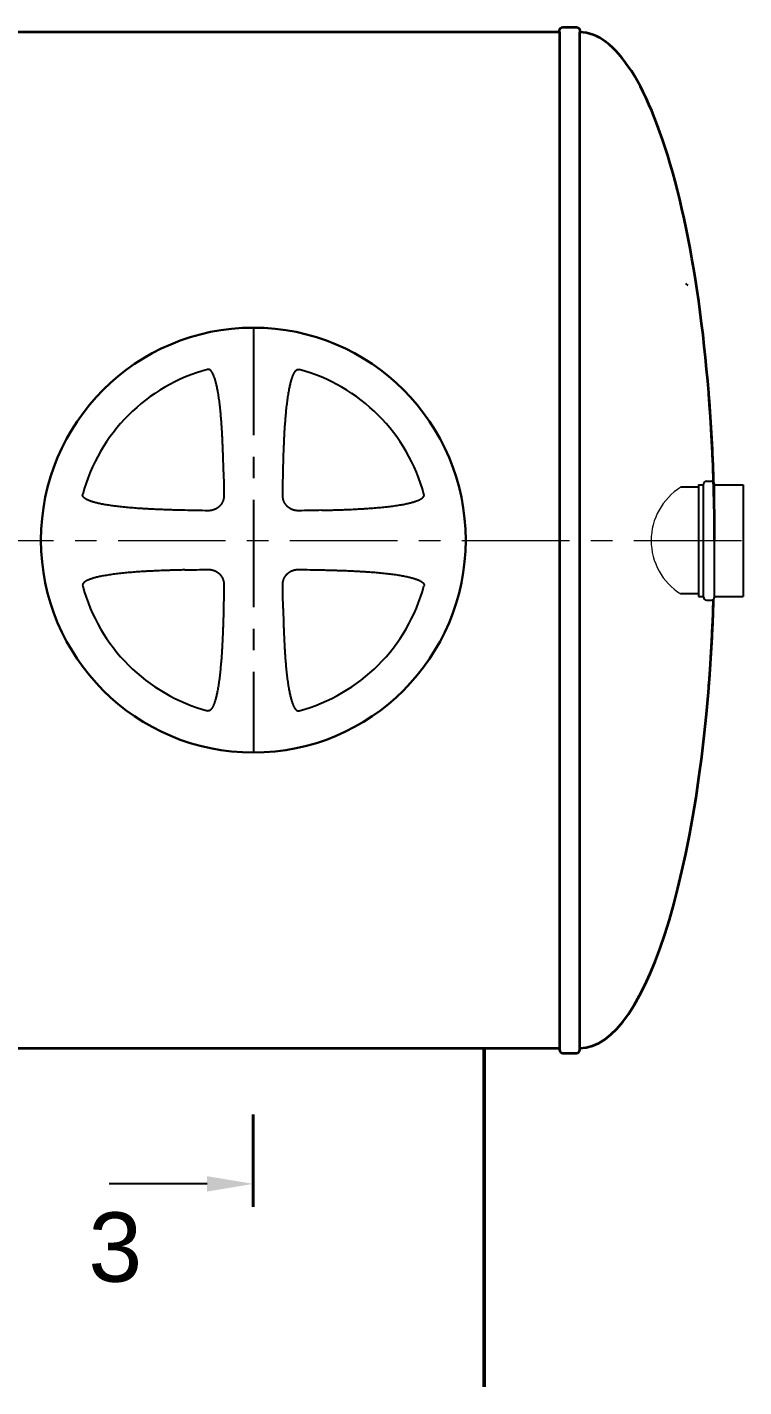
# Model space of a CAD drawing. Header units: millimetres. Extents: x 24859265 to 26550985, y 32092698 to 33532929.
# Drawn here: x 26295000 to 26297117, y 33047808 to 33051823 of the extents above; entities that cross this region are included whole.
import ezdxf

# ---------------------------------------------------------------- set-up
doc = ezdxf.new("R2010")
doc.units = ezdxf.units.MM
doc.linetypes.add('осевая', pattern=[50.8, 31.75, -6.35, 6.35, -6.35])
doc.layers.add('Mitat', color=1, linetype='Continuous')
doc.layers.add('Системный слой', color=7, linetype='Continuous')
doc.layers.add('Труба профиль', color=7, linetype='Continuous', lineweight=50)
doc.styles.get("Standard").update_dxf_attribs({"font": 'arial.ttf'})

msp = doc.modelspace()

# ---------------------------------------------------------------- linework, layer by layer
at = {"color": 7, "lineweight": 25}
for p, q in [((26296952.8492, 33051060.1464), (26296945.7344, 33051065.4787)), ((26296983.2466, 33050464.1811), (26296931.0334, 33050464.1811)), ((26296983.2466, 33050471.8811), (26296983.2466, 33050141.4811)), ((26296983.2466, 33050471.8811), (26296998.2466, 33050471.8811)), ((26296998.2466, 33050139.8811), (26296998.2466, 33050473.4811)), ((26297006.9466, 33050482.1811), (26297022.2466, 33050482.1811)), ((26297030.9466, 33050139.8811), (26297030.9466, 33050473.4811)), ((26297030.9466, 33050471.8811), (26297115.2466, 33050471.8811)), ((26296983.2466, 33050149.1811), (26296931.0334, 33050149.1811)), ((26296983.2466, 33050141.4811), (26296998.2466, 33050141.4811)), ((26297006.9466, 33050131.1811), (26297022.2466, 33050131.1811)), ((26297030.9466, 33050141.4811), (26297115.2466, 33050141.4811))]:
    msp.add_line(p, q, dxfattribs=at)
at = {"color": 1, "linetype": 'осевая', "lineweight": 25, "ltscale": 10}
msp.add_line((26295668.529, 33050935.5298), (26295668.529, 33049680.7809), dxfattribs=at)
at = {"color": 1, "linetype": 'осевая', "lineweight": 15, "ltscale": 10}
msp.add_line((26279520.7825, 33050309.2318), (26299030.9164, 33050306.3897), dxfattribs=at)
at = {"color": 1, "lineweight": 40}
msp.add_line((26295668.367, 33048338.8677), (26295668.367, 33048611.8677), dxfattribs=at)
at = {"lineweight": 35}
for points in [[(26296572.8839, 33051807.8461), (26296572.8839, 33051812.8461, -0.414213562), (26296582.8839, 33051822.8461), (26296622.8839, 33051822.8461)], [(26296622.8839, 33051822.8461, -0.414213562), (26296632.8839, 33051812.8461), (26296632.8839, 33051807.8445)], [(26296572.8839, 33048807.8445), (26296572.8839, 33048802.8445, 0.414213562), (26296582.8839, 33048792.8445), (26296622.8839, 33048792.8445)], [(26296622.8839, 33048792.8445, 0.414213562), (26296632.8839, 33048802.8445), (26296632.8839, 33048807.8461)]]:
    msp.add_lwpolyline(points, format="xyb", dxfattribs=at)
for points in [[(26296572.8839, 33051807.8461), (26289483.8308, 33051807.8461)], [(26296572.8839, 33051807.8461), (26296572.8839, 33048807.8461)], [(26296632.8839, 33048807.8461), (26296632.8839, 33051807.8461)], [(26289483.8308, 33048807.8461), (26296572.8839, 33048807.8445)]]:
    msp.add_lwpolyline(points, dxfattribs=at)
at = {"color": 1, "linetype": 'ByBlock', "lineweight": -2}
msp.add_lwpolyline([(26295531.867, 33048407.1177), (26295242.4102, 33048407.1177)], dxfattribs=at)
at = {"lineweight": 20}
msp.add_arc((26297029.5215, 33050306.6811), 185.7583, 122.018598, 237.981402, dxfattribs=at)
at = {"color": 7, "lineweight": 25}
for centre, start, end in [((26297006.9466, 33050473.4811), 90, 180), ((26297022.2466, 33050473.4811), 0, 90), ((26297006.9466, 33050139.8811), 180, 270), ((26297022.2466, 33050139.8811), 270, 0)]:
    msp.add_arc(centre, 8.7, start, end, dxfattribs=at)
at = {"lineweight": 35}
for start_param, end_param in [(4.711612264, 6.283185307), (4.827213736, 5.001512917), (3.141592654, 4.595952397), (4.423265044, 4.595952397)]:
    msp.add_ellipse((26296632.8839, 33050307.8461), major_axis=(0, 1500), ratio=0.265375212, start_param=start_param, end_param=end_param, dxfattribs=at)
at = {"color": 1, "lineweight": 25}
msp.add_solid([(26295531.867, 33048384.3677), (26295668.367, 33048407.1177), (26295531.867, 33048429.8677)], dxfattribs=at)
at = {"layer": 'Mitat', "color": 7, "lineweight": 25}
msp.add_line((26297115.2466, 33050471.8811), (26297115.2466, 33050141.4811), dxfattribs=at)
at = {"layer": 'Системный слой', "color": 7, "lineweight": 30}
msp.add_circle((26295668.529, 33050308.1554), 627.3744, dxfattribs=at)
at = {"layer": 'Системный слой', "color": 7, "lineweight": 25}
for start, end in [(104.9942803, 165.0057197), (14.9942803, 75.0057197), (194.9942803, 255.0057197), (284.9942803, 345.0057197)]:
    msp.add_arc((26295668.529, 33050308.1554), 521.8345, start, end, dxfattribs=at)
at = {"layer": 'Системный слой', "color": 7, "lineweight": 25, "extrusion": (0, 0, -1)}
for centre, major_axis, start_param, end_param in [((26294492.6654, 33050308.1554), (0, -3187.0365), -1.634238642, -1.612784394), ((26296844.3925, 33050308.1554), (0, 3187.0365), -1.52880826, -1.507354011), ((26295668.529, 33051484.0189), (-3187.0365, 0), -1.52880826, -1.507354011), ((26295668.529, 33051484.0189), (-3187.0365, 0), -1.634238642, -1.612784394), ((26295668.529, 33049132.2919), (3187.0365, 0), -1.634238642, -1.612784394), ((26295668.529, 33049132.2919), (3187.0365, 0), -1.52880826, -1.507354011), ((26294492.6654, 33050308.1554), (0, -3187.0365), -1.52880826, -1.507354011), ((26296844.3925, 33050308.1554), (0, 3187.0365), -1.634238642, -1.612784394)]:
    msp.add_ellipse(centre, major_axis=major_axis, ratio=0.342020143, start_param=start_param, end_param=end_param, dxfattribs=at)
at = {"layer": 'Системный слой', "color": 7, "lineweight": 25}
for points, knots in [([(26295580.5032, 33050510.2127), (26295580.3858, 33050515.6168), (26295580.1313, 33050526.5392), (26295579.6848, 33050543.1391), (26295579.2465, 33050557.2526), (26295578.8447, 33050568.8366), (26295578.5115, 33050577.7556), (26295578.1035, 33050587.8864), (26295577.6051, 33050599.2194), (26295576.9922, 33050611.7909), (26295576.3606, 33050623.4616), (26295575.7236, 33050634.1858), (26295575.0972, 33050643.9138), (26295574.4167, 33050653.6582), (26295573.6812, 33050663.359), (26295572.8904, 33050672.9631), (26295572.0468, 33050682.3975), (26295571.1464, 33050691.6695), (26295570.1923, 33050700.7135), (26295569.1809, 33050709.5361), (26295568.1176, 33050718.0716), (26295566.9907, 33050726.3911), (26295565.8074, 33050734.4145), (26295564.5677, 33050742.1246), (26295563.2999, 33050749.3542), (26295561.9973, 33050756.1668), (26295560.6853, 33050762.4583), (26295559.3578, 33050768.2921), (26295558.0493, 33050773.5658), (26295556.7299, 33050778.444), (26295555.4165, 33050782.8914), (26295554.0999, 33050786.9622), (26295552.8399, 33050790.5188), (26295551.6207, 33050793.6639), (26295550.4797, 33050796.3554), (26295549.3974, 33050798.6902), (26295548.4186, 33050800.628), (26295547.4961, 33050802.3092), (26295546.6326, 33050803.7584), (26295545.8029, 33050805.0373), (26295545.0509, 33050806.1031), (26295544.3612, 33050807.0045), (26295543.7511, 33050807.7423), (26295543.1996, 33050808.361), (26295542.7217, 33050808.8613), (26295542.2832, 33050809.2914), (26295541.8752, 33050809.6669), (26295541.4797, 33050810.0079), (26295541.109, 33050810.3069), (26295540.7585, 33050810.5717), (26295540.4238, 33050810.8084), (26295540.0884, 33050811.03), (26295539.7058, 33050811.2645), (26295539.2694, 33050811.5071), (26295538.7795, 33050811.746), (26295538.2807, 33050811.955), (26295537.7117, 33050812.1539), (26295537.0104, 33050812.3406), (26295536.1921, 33050812.4685), (26295535.4087, 33050812.4971), (26295534.6296, 33050812.4483), (26295534.0283, 33050812.35), (26295533.6254, 33050812.2508), (26295533.5186, 33050812.2222)], [0, 0, 0, 0, 3.294371593, 6.658591543, 10.121592742, 11.902893978, 13.727107621, 15.565805849, 18.089199056, 20.650882172, 23.250738132, 25.227924631, 27.214477482, 29.207844676, 31.198515859, 33.161938964, 35.100748787, 36.992852426, 38.863010201, 40.668912645, 42.432709704, 44.134311819, 45.815956245, 47.406319509, 48.925529492, 50.321905425, 51.666805829, 52.875385207, 53.998684122, 55.003566013, 55.973887457, 56.834853186, 57.62025208, 58.285214561, 58.906539433, 59.421026718, 59.87309663, 60.246258994, 60.602155426, 60.908040864, 61.180306665, 61.401463481, 61.604047946, 61.767516676, 61.910185432, 62.028901262, 62.144789761, 62.250718136, 62.349589011, 62.437155671, 62.520316699, 62.60098611, 62.683376543, 62.794473772, 62.904935231, 63.013803366, 63.122506405, 63.271682214, 63.457840141, 63.633238455, 63.754365664, 63.934896432, 64, 64, 64, 64]), ([(26295756.5547, 33050510.2127), (26295756.6721, 33050515.6178), (26295756.9268, 33050526.5469), (26295757.3738, 33050543.1657), (26295757.8131, 33050557.3066), (26295758.2163, 33050568.9245), (26295758.5511, 33050577.8782), (26295758.9187, 33050586.9947), (26295759.321, 33050596.2447), (26295759.7637, 33050605.6667), (26295760.2487, 33050615.2113), (26295760.78, 33050624.8684), (26295761.3592, 33050634.5884), (26295761.9906, 33050644.3608), (26295762.6767, 33050654.146), (26295763.418, 33050663.8819), (26295764.2149, 33050673.5154), (26295765.0646, 33050682.9715), (26295765.9713, 33050692.2592), (26295766.9316, 33050701.3128), (26295767.9494, 33050710.1407), (26295769.0191, 33050718.677), (26295770.1527, 33050726.9948), (26295771.3431, 33050735.0144), (26295772.5902, 33050742.7186), (26295773.8653, 33050749.9388), (26295775.1751, 33050756.7385), (26295776.4935, 33050763.0121), (26295777.8267, 33050768.823), (26295779.1389, 33050774.067), (26295780.4604, 33050778.9103), (26295781.7737, 33050783.3173), (26295783.088, 33050787.344), (26295784.3424, 33050790.8527), (26295785.5532, 33050793.9481), (26295786.683, 33050796.5903), (26295787.7521, 33050798.8781), (26295788.7163, 33050800.7732), (26295789.6234, 33050802.416), (26295790.4721, 33050803.8329), (26295791.2881, 33050805.0856), (26295792.029, 33050806.1326), (26295792.7098, 33050807.0207), (26295793.3136, 33050807.7501), (26295793.8609, 33050808.3638), (26295794.3369, 33050808.8619), (26295794.7747, 33050809.2914), (26295795.1827, 33050809.6669), (26295795.5782, 33050810.0079), (26295795.9489, 33050810.3069), (26295796.2994, 33050810.5717), (26295796.6341, 33050810.8084), (26295796.9695, 33050811.03), (26295797.3521, 33050811.2645), (26295797.7886, 33050811.5071), (26295798.2784, 33050811.746), (26295798.7772, 33050811.955), (26295799.3462, 33050812.1539), (26295800.0475, 33050812.3406), (26295800.8658, 33050812.4685), (26295801.6492, 33050812.4971), (26295802.4283, 33050812.4483), (26295803.0296, 33050812.35), (26295803.4325, 33050812.2508), (26295803.5393, 33050812.2222)], [0, 0, 0, 0, 3.346521523, 6.766848111, 10.291529456, 12.106470403, 13.966728464, 15.842272064, 17.760328852, 19.705723419, 21.69055137, 23.687494739, 25.705597318, 27.732687694, 29.765616249, 31.795275715, 33.795524463, 35.769580702, 37.694348858, 39.596138923, 41.431300907, 43.222956688, 44.950627594, 46.657892926, 48.271860481, 49.813092722, 51.228677476, 52.591624534, 53.814670765, 54.950110731, 55.963708116, 56.941680685, 57.807328827, 58.595452265, 59.260387204, 59.880783117, 60.393123522, 60.842570583, 61.213061508, 61.566814526, 61.871519207, 62.143339222, 62.364995754, 62.568380645, 62.733224655, 62.877533629, 62.998105508, 63.115804117, 63.223385704, 63.323799493, 63.412733256, 63.497193458, 63.579124045, 63.662802909, 63.775637351, 63.887825457, 63.998394772, 64.108795928, 64.260302258, 64.449368862, 64.627507815, 64.750527631, 64.933879172, 65, 65, 65, 65]), ([(26295466.4716, 33050396.1811), (26295461.3444, 33050396.2925), (26295450.964, 33050396.5336), (26295437.9086, 33050396.881), (26295425.6068, 33050397.2443), (26295412.4098, 33050397.6703), (26295395.2602, 33050398.3016), (26295377.045, 33050399.0875), (26295361.1286, 33050399.8857), (26295348.3018, 33050400.6081), (26295337.6886, 33050401.2633), (26295327.6978, 33050401.9346), (26295318.0516, 33050402.6374), (26295308.4736, 33050403.3946), (26295299.0246, 33050404.2053), (26295289.705, 33050405.0732), (26295280.5755, 33050405.9965), (26295271.6374, 33050406.9783), (26295262.9518, 33050408.0151), (26295254.4599, 33050409.1171), (26295246.2444, 33050410.2779), (26295238.3294, 33050411.4971), (26295230.8791, 33050412.7485), (26295223.8349, 33050414.0385), (26295217.3024, 33050415.3432), (26295211.2223, 33050416.6682), (26295205.6988, 33050417.9807), (26295200.5699, 33050419.3094), (26295195.8758, 33050420.6375), (26295191.5659, 33050421.9731), (26295187.7834, 33050423.2572), (26295184.425, 33050424.5054), (26295181.5376, 33050425.6794), (26295179.0235, 33050426.7982), (26295176.9282, 33050427.8152), (26295175.1063, 33050428.7771), (26295173.5345, 33050429.6795), (26295172.1495, 33050430.5467), (26295170.9978, 33050431.3321), (26295170.0256, 33050432.052), (26295169.2316, 33050432.6882), (26295168.5666, 33050433.2633), (26295168.0303, 33050433.7609), (26295167.5694, 33050434.2177), (26295167.1665, 33050434.6436), (26295166.8, 33050435.0581), (26295166.4778, 33050435.4479), (26295166.1922, 33050435.8178), (26295165.9373, 33050436.1711), (26295165.6998, 33050436.5247), (26295165.4509, 33050436.925), (26295165.196, 33050437.3785), (26295164.9474, 33050437.8841), (26295164.7328, 33050438.3941), (26295164.5312, 33050438.9696), (26295164.3439, 33050439.6732), (26295164.2159, 33050440.4922), (26295164.1873, 33050441.2756), (26295164.2361, 33050442.0547), (26295164.3344, 33050442.656), (26295164.4335, 33050443.059), (26295164.4621, 33050443.1658)], [0, 0, 0, 0, 3.027650468, 6.130094995, 7.711356257, 10.29572092, 13.929306235, 17.85218495, 21.075847564, 23.356555589, 25.454567181, 27.369742625, 29.28457001, 31.181263092, 33.060102395, 34.9034142, 36.729230748, 38.501690757, 40.23857242, 41.92187162, 43.587415304, 45.168284004, 46.68244492, 48.080640478, 49.429669018, 50.648001517, 51.784220094, 52.805921168, 53.793742901, 54.673451645, 55.478236634, 56.16329273, 56.804669619, 57.338102874, 57.808295994, 58.19735665, 58.567881964, 58.885924914, 59.167818492, 59.395947779, 59.604956454, 59.772793989, 59.918929675, 60.040332083, 60.158922171, 60.267662997, 60.369344164, 60.459616107, 60.545401758, 60.628156765, 60.712315906, 60.824376076, 60.935003164, 61.043224388, 61.1494624, 61.294441349, 61.47478319, 61.644699639, 61.762041656, 61.936931263, 62, 62, 62, 62]), ([(26295581.7354, 33050441.9336), (26295581.7476, 33050441.0868), (26295581.7317, 33050439.4117), (26295581.5868, 33050436.9036), (26295581.3201, 33050434.4098), (26295580.9253, 33050431.9142), (26295580.3996, 33050429.4302), (26295579.7432, 33050426.9768), (26295578.9587, 33050424.5707), (26295578.0511, 33050422.2278), (26295577.028, 33050419.9633), (26295575.8988, 33050417.79), (26295574.6733, 33050415.7164), (26295573.3582, 33050413.7436), (26295571.9667, 33050411.8818), (26295570.5155, 33050410.1406), (26295569.0316, 33050408.536), (26295567.5289, 33050407.0646), (26295566.0208, 33050405.7225), (26295564.3767, 33050404.3887), (26295562.6909, 33050403.155), (26295560.9246, 33050401.9918), (26295559.3316, 33050401.0424), (26295557.4916, 33050400.0453), (26295555.3514, 33050399.014), (26295552.8326, 33050397.9837), (26295550.2759, 33050397.112), (26295548.0976, 33050396.5022), (26295545.7983, 33050395.9644), (26295543.2241, 33050395.487), (26295540.2613, 33050395.1301), (26295537.3869, 33050394.9545), (26295535.6275, 33050394.9363), (26295534.7508, 33050394.9489)], [0, 0, 0, 0, 1.160826542, 2.293622235, 3.435630275, 4.588755852, 5.746246171, 6.905347908, 8.06046894, 9.206890964, 10.341223549, 11.457239469, 12.554235135, 13.633163251, 14.697615427, 15.730559355, 16.730574568, 17.684561251, 18.60488317, 19.490060894, 20.578622657, 21.45991575, 22.381037453, 23.113318507, 24.320591035, 25.627436737, 26.832375655, 28.012840773, 28.720001051, 30.061885846, 31.592299148, 32.799070777, 34, 34, 34, 34]), ([(26295802.3071, 33050394.9489), (26295801.4604, 33050394.9368), (26295799.7852, 33050394.9526), (26295797.2772, 33050395.0975), (26295794.7833, 33050395.3643), (26295792.2877, 33050395.759), (26295789.8038, 33050396.2848), (26295787.3504, 33050396.9411), (26295784.9442, 33050397.7257), (26295782.6013, 33050398.6332), (26295780.3368, 33050399.6563), (26295778.1636, 33050400.7855), (26295776.09, 33050402.011), (26295774.1172, 33050403.3262), (26295772.2554, 33050404.7176), (26295770.5142, 33050406.1688), (26295768.9095, 33050407.6528), (26295767.4382, 33050409.1555), (26295766.096, 33050410.6635), (26295764.7622, 33050412.3076), (26295763.5286, 33050413.9934), (26295762.3654, 33050415.7598), (26295761.416, 33050417.3528), (26295760.4189, 33050419.1928), (26295759.3876, 33050421.333), (26295758.3573, 33050423.8517), (26295757.4856, 33050426.4084), (26295756.8758, 33050428.5867), (26295756.338, 33050430.886), (26295755.8606, 33050433.4603), (26295755.5036, 33050436.423), (26295755.3281, 33050439.2974), (26295755.3099, 33050441.0568), (26295755.3225, 33050441.9336)], [0, 0, 0, 0, 1.160826542, 2.293622235, 3.435630275, 4.588755852, 5.746246171, 6.905347908, 8.06046894, 9.206890964, 10.341223549, 11.457239469, 12.554235135, 13.633163251, 14.697615427, 15.730559355, 16.730574568, 17.684561251, 18.60488317, 19.490060894, 20.578622657, 21.45991575, 22.381037453, 23.113318507, 24.320591035, 25.627436737, 26.832375655, 28.012840773, 28.720001051, 30.061885846, 31.592299148, 32.799070777, 34, 34, 34, 34]), ([(26295870.5863, 33050396.1811), (26295875.8328, 33050396.2951), (26295886.4504, 33050396.5421), (26295899.801, 33050396.899), (26295912.3663, 33050397.2725), (26295925.8213, 33050397.7106), (26295943.2826, 33050398.3604), (26295961.8026, 33050399.1703), (26295977.9574, 33050399.9935), (26295990.9463, 33050400.7381), (26296001.6625, 33050401.4121), (26296011.7304, 33050402.1019), (26296021.4309, 33050402.8232), (26296031.048, 33050403.5995), (26296040.5151, 33050404.4294), (26296049.836, 33050405.3168), (26296058.9482, 33050406.2591), (26296067.8549, 33050407.2602), (26296076.4935, 33050408.3156), (26296084.9285, 33050409.4364), (26296093.0784, 33050410.6159), (26296100.9212, 33050411.854), (26296108.29, 33050413.1233), (26296115.2451, 33050414.4302), (26296121.6794, 33050415.7497), (26296127.6536, 33050417.0875), (26296133.0621, 33050418.409), (26296138.0697, 33050419.7439), (26296142.6376, 33050421.0747), (26296146.8192, 33050422.4101), (26296150.4728, 33050423.6893), (26296153.7037, 33050424.9285), (26296156.4679, 33050426.0889), (26296158.8647, 33050427.1905), (26296160.852, 33050428.1868), (26296162.5741, 33050429.1259), (26296164.0562, 33050430.0044), (26296165.3617, 33050430.8479), (26296166.4466, 33050431.6111), (26296167.3616, 33050432.3099), (26296168.1079, 33050432.9262), (26296168.7318, 33050433.482), (26296169.2342, 33050433.9619), (26296169.6649, 33050434.4011), (26296170.0405, 33050434.8091), (26296170.3815, 33050435.2047), (26296170.6805, 33050435.5753), (26296170.9452, 33050435.9258), (26296171.182, 33050436.2605), (26296171.4036, 33050436.596), (26296171.6381, 33050436.9785), (26296171.8806, 33050437.415), (26296172.1196, 33050437.9048), (26296172.3286, 33050438.4036), (26296172.5275, 33050438.9726), (26296172.7141, 33050439.6739), (26296172.842, 33050440.4922), (26296172.8706, 33050441.2756), (26296172.8219, 33050442.0547), (26296172.7235, 33050442.656), (26296172.6244, 33050443.059), (26296172.5958, 33050443.1658)], [0, 0, 0, 0, 3.098261334, 6.270257389, 7.885873744, 10.522157945, 14.222087947, 18.211189336, 21.483219765, 23.791405021, 25.91055982, 27.839239887, 29.766287197, 31.670808361, 33.554373667, 35.397494967, 37.221268987, 38.987539178, 40.71587108, 42.387727128, 44.041242235, 45.608248555, 47.10728905, 48.48832759, 49.819500091, 51.017863675, 52.132794527, 53.131322562, 54.095468401, 54.950921967, 55.731333865, 56.392139341, 57.009564667, 57.52047847, 57.969135823, 58.33888725, 58.691132745, 58.993238407, 59.261550851, 59.478661932, 59.677208155, 59.836710997, 59.975491712, 60.090496101, 60.202763313, 60.305383036, 60.40116592, 60.485997168, 60.566559632, 60.644707497, 60.724522268, 60.832146527, 60.939155451, 61.044621355, 61.149927756, 61.294442138, 61.474782666, 61.644699745, 61.762041735, 61.936930934, 62, 62, 62, 62]), ([(26295466.4716, 33050220.1296), (26295461.3444, 33050220.0182), (26295450.964, 33050219.7772), (26295437.9086, 33050219.4297), (26295425.6068, 33050219.0665), (26295412.4098, 33050218.6405), (26295395.2602, 33050218.0092), (26295377.045, 33050217.2233), (26295361.1286, 33050216.4251), (26295348.3018, 33050215.7027), (26295337.6886, 33050215.0474), (26295327.6978, 33050214.3762), (26295318.0516, 33050213.6733), (26295308.4736, 33050212.9161), (26295299.0246, 33050212.1054), (26295289.705, 33050211.2375), (26295280.5755, 33050210.3143), (26295271.6374, 33050209.3324), (26295262.9518, 33050208.2957), (26295254.4599, 33050207.1937), (26295246.2444, 33050206.0329), (26295238.3294, 33050204.8137), (26295230.8791, 33050203.5623), (26295223.8349, 33050202.2723), (26295217.3024, 33050200.9676), (26295211.2223, 33050199.6425), (26295205.6988, 33050198.33), (26295200.5699, 33050197.0013), (26295195.8758, 33050195.6732), (26295191.5659, 33050194.3377), (26295187.7834, 33050193.0536), (26295184.425, 33050191.8054), (26295181.5376, 33050190.6313), (26295179.0235, 33050189.5126), (26295176.9282, 33050188.4956), (26295175.1063, 33050187.5337), (26295173.5345, 33050186.6312), (26295172.1495, 33050185.7641), (26295170.9978, 33050184.9786), (26295170.0256, 33050184.2588), (26295169.2316, 33050183.6225), (26295168.5666, 33050183.0475), (26295168.0303, 33050182.5499), (26295167.5694, 33050182.0931), (26295167.1665, 33050181.6671), (26295166.8, 33050181.2527), (26295166.4778, 33050180.8628), (26295166.1922, 33050180.493), (26295165.9373, 33050180.1396), (26295165.6998, 33050179.786), (26295165.4509, 33050179.3858), (26295165.196, 33050178.9322), (26295164.9474, 33050178.4266), (26295164.7328, 33050177.9167), (26295164.5312, 33050177.3412), (26295164.3439, 33050176.6376), (26295164.2159, 33050175.8185), (26295164.1873, 33050175.0351), (26295164.2361, 33050174.2561), (26295164.3344, 33050173.6547), (26295164.4335, 33050173.2518), (26295164.4621, 33050173.145)], [0, 0, 0, 0, 3.027650466, 6.130094991, 7.711356252, 10.295720913, 13.929306225, 17.852184938, 21.07584755, 23.356555574, 25.454567165, 27.369742608, 29.284569992, 31.181263074, 33.060102377, 34.903414182, 36.72923073, 38.50169074, 40.238572403, 41.921871604, 43.587415288, 45.168283988, 46.682444905, 48.080640464, 49.429669005, 50.648001504, 51.784220082, 52.805921157, 53.793742891, 54.673451636, 55.478236627, 56.163292723, 56.804669613, 57.33810287, 57.80829599, 58.197356647, 58.567881962, 58.885924912, 59.167818491, 59.395947778, 59.604956454, 59.772793988, 59.918929674, 60.040332083, 60.15892217, 60.267662996, 60.369344163, 60.459616106, 60.545401757, 60.628156764, 60.712315905, 60.824376075, 60.935003163, 61.043224387, 61.1494624, 61.294441348, 61.474783189, 61.644699639, 61.762041656, 61.936931263, 62, 62, 62, 62]), ([(26295534.7508, 33050221.3618), (26295535.5975, 33050221.374), (26295537.2727, 33050221.3581), (26295539.7807, 33050221.2132), (26295542.2746, 33050220.9465), (26295544.7702, 33050220.5517), (26295547.2541, 33050220.026), (26295549.7076, 33050219.3696), (26295552.1137, 33050218.5851), (26295554.4566, 33050217.6775), (26295556.721, 33050216.6544), (26295558.8943, 33050215.5253), (26295560.9679, 33050214.2998), (26295562.9396, 33050212.9854), (26295564.7935, 33050211.5999), (26295566.5134, 33050210.1677), (26295568.0761, 33050208.7263), (26295569.6987, 33050207.0794), (26295571.1429, 33050205.4409), (26295572.5581, 33050203.6546), (26295573.9041, 33050201.7835), (26295575.2886, 33050199.5982), (26295576.4402, 33050197.5043), (26295577.4324, 33050195.476), (26295578.3558, 33050193.3444), (26295579.0944, 33050191.329), (26295579.8368, 33050189.0027), (26295580.3743, 33050186.9889), (26295580.8435, 33050184.7664), (26295581.2085, 33050182.6765), (26295581.528, 33050180.1544), (26295581.7255, 33050177.2518), (26295581.7489, 33050175.3181), (26295581.7354, 33050174.3772)], [0, 0, 0, 0, 1.160824505, 2.293619377, 3.435628046, 4.588756653, 5.746252086, 6.905357744, 8.060477574, 9.206889122, 10.341203147, 11.457204809, 12.554204619, 13.633169084, 14.695740988, 15.71706833, 16.69175045, 17.601108296, 18.876909107, 19.676174613, 20.71618965, 22.027068401, 23.21144584, 23.982011638, 25.113816219, 26.386624586, 26.915981655, 28.452958319, 29.235772501, 30.022225733, 31.353685786, 32.710829606, 34, 34, 34, 34]), ([(26295755.3225, 33050174.3772), (26295755.3103, 33050175.2239), (26295755.3262, 33050176.8991), (26295755.4711, 33050179.4071), (26295755.7378, 33050181.901), (26295756.1326, 33050184.3966), (26295756.6583, 33050186.8805), (26295757.3147, 33050189.334), (26295758.0992, 33050191.7401), (26295759.0068, 33050194.083), (26295760.0299, 33050196.3475), (26295761.1591, 33050198.5207), (26295762.3846, 33050200.5943), (26295763.6997, 33050202.5672), (26295765.0912, 33050204.429), (26295766.5424, 33050206.1701), (26295768.0263, 33050207.7748), (26295769.5291, 33050209.2461), (26295771.0371, 33050210.5883), (26295772.6812, 33050211.9221), (26295774.367, 33050213.1557), (26295776.1333, 33050214.319), (26295777.7263, 33050215.2684), (26295779.5663, 33050216.2655), (26295781.7066, 33050217.2968), (26295784.2253, 33050218.327), (26295786.782, 33050219.1988), (26295788.9603, 33050219.8086), (26295791.2596, 33050220.3463), (26295793.8338, 33050220.8238), (26295796.7966, 33050221.1807), (26295799.671, 33050221.3562), (26295801.4304, 33050221.3744), (26295802.3071, 33050221.3618)], [0, 0, 0, 0, 1.160826542, 2.293622235, 3.435630275, 4.588755852, 5.746246171, 6.905347908, 8.06046894, 9.206890964, 10.341223549, 11.457239469, 12.554235135, 13.633163251, 14.697615427, 15.730559355, 16.730574568, 17.684561251, 18.60488317, 19.490060894, 20.578622657, 21.45991575, 22.381037453, 23.113318507, 24.320591035, 25.627436737, 26.832375655, 28.012840773, 28.720001051, 30.061885846, 31.592299148, 32.799070777, 34, 34, 34, 34]), ([(26295870.5863, 33050220.1296), (26295875.8328, 33050220.0156), (26295886.4504, 33050219.7687), (26295899.801, 33050219.4118), (26295912.3663, 33050219.0382), (26295925.8213, 33050218.6002), (26295943.2826, 33050217.9504), (26295961.8026, 33050217.1404), (26295977.9574, 33050216.3172), (26295990.9463, 33050215.5727), (26296001.6625, 33050214.8986), (26296011.7304, 33050214.2089), (26296021.4309, 33050213.4876), (26296031.048, 33050212.7112), (26296040.5151, 33050211.8813), (26296049.836, 33050210.994), (26296058.9482, 33050210.0516), (26296067.8549, 33050209.0505), (26296076.4935, 33050207.9952), (26296084.9285, 33050206.8744), (26296093.0784, 33050205.6948), (26296100.9212, 33050204.4567), (26296108.29, 33050203.1875), (26296115.2451, 33050201.8806), (26296121.6794, 33050200.5611), (26296127.6536, 33050199.2232), (26296133.0621, 33050197.9017), (26296138.0697, 33050196.5668), (26296142.6376, 33050195.236), (26296146.8192, 33050193.9006), (26296150.4728, 33050192.6214), (26296153.7037, 33050191.3823), (26296156.4679, 33050190.2218), (26296158.8647, 33050189.1202), (26296160.852, 33050188.1239), (26296162.5741, 33050187.1849), (26296164.0562, 33050186.3064), (26296165.3617, 33050185.4629), (26296166.4466, 33050184.6996), (26296167.3616, 33050184.0009), (26296168.1079, 33050183.3845), (26296168.7318, 33050182.8287), (26296169.2342, 33050182.3488), (26296169.6649, 33050181.9097), (26296170.0405, 33050181.5017), (26296170.3815, 33050181.1061), (26296170.6805, 33050180.7355), (26296170.9452, 33050180.3849), (26296171.182, 33050180.0503), (26296171.4036, 33050179.7148), (26296171.6381, 33050179.3322), (26296171.8806, 33050178.8958), (26296172.1196, 33050178.406), (26296172.3286, 33050177.9071), (26296172.5275, 33050177.3381), (26296172.7141, 33050176.6368), (26296172.842, 33050175.8185), (26296172.8706, 33050175.0351), (26296172.8219, 33050174.2561), (26296172.7235, 33050173.6547), (26296172.6244, 33050173.2518), (26296172.5958, 33050173.145)], [0, 0, 0, 0, 3.098261337, 6.270257394, 7.88587375, 10.522157951, 14.222087953, 18.211189342, 21.483219771, 23.791405029, 25.91055983, 27.8392399, 29.766287214, 31.670808384, 33.554373694, 35.397494999, 37.221270799, 38.987539216, 40.715868525, 42.387727164, 44.041242269, 45.608248584, 47.107289074, 48.488327607, 49.819500103, 51.017863682, 52.13279453, 53.131322563, 54.0954684, 54.950921965, 55.731333862, 56.392139339, 57.009564665, 57.520478469, 57.969135823, 58.33888725, 58.691132745, 58.993238408, 59.261550851, 59.478661933, 59.677208155, 59.836710998, 59.975491713, 60.090496102, 60.202763313, 60.305383036, 60.40116592, 60.485997169, 60.566559633, 60.644707498, 60.724522269, 60.832146528, 60.939155452, 61.044621356, 61.149927757, 61.294442138, 61.474782667, 61.644699746, 61.762041735, 61.936930934, 62, 62, 62, 62]), ([(26295580.5032, 33050106.098), (26295580.3841, 33050100.6164), (26295580.126, 33050089.5498), (26295579.7511, 33050075.6516), (26295579.4001, 33050063.9941), (26295579.0846, 33050054.2918), (26295578.6483, 33050041.9926), (26295578.0705, 33050027.4318), (26295577.3203, 33050010.9256), (26295576.5395, 33049995.9448), (26295575.7738, 33049982.8955), (26295575.084, 33049972.1862), (26295574.3802, 33049962.154), (26295573.6462, 33049952.5119), (26295572.8576, 33049942.9666), (26295572.0166, 33049933.5913), (26295571.1196, 33049924.3784), (26295570.1697, 33049915.3934), (26295569.1634, 33049906.6295), (26295568.1061, 33049898.1522), (26295566.9864, 33049889.8906), (26295565.8113, 33049881.9234), (26295564.5809, 33049874.2664), (26295563.323, 33049867.0843), (26295562.0309, 33049860.3137), (26295560.7293, 33049854.056), (26295559.4118, 33049848.2477), (26295558.1121, 33049842.9886), (26295556.8002, 33049838.1166), (26295555.4924, 33049833.6663), (26295554.1797, 33049829.5853), (26295552.9204, 33049826.0098), (26295551.6989, 33049822.8402), (26295550.5527, 33049820.1202), (26295549.4628, 33049817.7556), (26295548.4743, 33049815.7884), (26295547.5411, 33049814.0798), (26295546.6667, 33049812.6069), (26295545.8271, 33049811.3089), (26295545.067, 33049810.2293), (26295544.3708, 33049809.3181), (26295543.7561, 33049808.5742), (26295543.2016, 33049807.9518), (26295542.7222, 33049807.45), (26295542.2832, 33049807.0194), (26295541.8752, 33049806.6438), (26295541.4797, 33049806.3029), (26295541.109, 33049806.0039), (26295540.7585, 33049805.7391), (26295540.4238, 33049805.5024), (26295540.0884, 33049805.2808), (26295539.7058, 33049805.0462), (26295539.2694, 33049804.8037), (26295538.7795, 33049804.5647), (26295538.2807, 33049804.3557), (26295537.7117, 33049804.1568), (26295537.0104, 33049803.9702), (26295536.1921, 33049803.8423), (26295535.4087, 33049803.8137), (26295534.6296, 33049803.8625), (26295534.0283, 33049803.9608), (26295533.6254, 33049804.0599), (26295533.5186, 33049804.0885)], [0, 0, 0, 0, 3.289425785, 6.641072506, 8.341944379, 10.288254271, 12.467463829, 15.730360375, 19.040042649, 22.396272394, 24.748617788, 26.901300285, 28.851790397, 30.799552599, 32.720392494, 34.616970036, 36.467565256, 38.296603138, 40.062485517, 41.78701453, 43.450467192, 45.094385097, 46.649301137, 48.134932472, 49.501134164, 50.817333387, 52.001691581, 53.103718779, 54.091658013, 55.046430083, 55.895776701, 56.672127723, 57.331893274, 57.949266326, 58.462051315, 58.913491524, 59.286860563, 59.642660821, 59.947992889, 60.219335302, 60.439132084, 60.640228459, 60.801979529, 60.942837132, 61.059697506, 61.173775908, 61.278050622, 61.375378074, 61.46157731, 61.543439091, 61.622847514, 61.703949805, 61.813310178, 61.922045176, 62.029212163, 62.136216983, 62.283062174, 62.466311413, 62.638969098, 62.758203699, 62.935913687, 63, 63, 63, 63]), ([(26295756.5547, 33050106.098), (26295756.6713, 33050100.7338), (26295756.9238, 33050089.8908), (26295757.2897, 33050076.2647), (26295757.6325, 33050064.806), (26295757.9414, 33050055.2382), (26295758.3695, 33050043.0674), (26295758.9373, 33050028.623), (26295759.6755, 33050012.2129), (26295760.4449, 33049997.2884), (26295761.2008, 33049984.26), (26295761.8835, 33049973.54), (26295762.581, 33049963.4839), (26295763.3095, 33049953.8075), (26295764.0928, 33049944.2221), (26295764.9291, 33049934.7978), (26295765.8221, 33049925.5287), (26295766.7692, 33049916.4787), (26295767.7738, 33049907.6426), (26295768.831, 33049899.0846), (26295769.9523, 33049890.7364), (26295771.1306, 33049882.6784), (26295772.366, 33049874.9293), (26295773.6306, 33049867.6552), (26295774.9312, 33049860.7942), (26295776.2427, 33049854.4508), (26295777.5713, 33049848.5629), (26295778.8825, 33049843.2333), (26295780.2062, 33049838.2986), (26295781.5256, 33049833.7953), (26295782.8493, 33049829.6703), (26295784.1179, 33049826.0626), (26295785.347, 33049822.8695), (26295786.4988, 33049820.1345), (26295787.5927, 33049817.7606), (26295788.583, 33049815.7895), (26295789.5169, 33049814.0797), (26295790.3913, 33049812.6068), (26295791.2309, 33049811.3088), (26295791.991, 33049810.2293), (26295792.6872, 33049809.3181), (26295793.3018, 33049808.5742), (26295793.8564, 33049807.9518), (26295794.3357, 33049807.45), (26295794.7747, 33049807.0194), (26295795.1827, 33049806.6438), (26295795.5782, 33049806.3029), (26295795.9489, 33049806.0039), (26295796.2994, 33049805.7391), (26295796.6341, 33049805.5024), (26295796.9695, 33049805.2808), (26295797.3521, 33049805.0462), (26295797.7886, 33049804.8037), (26295798.2784, 33049804.5647), (26295798.7772, 33049804.3557), (26295799.3462, 33049804.1568), (26295800.0475, 33049803.9702), (26295800.8658, 33049803.8423), (26295801.6492, 33049803.8137), (26295802.4283, 33049803.8625), (26295803.0296, 33049803.9608), (26295803.4325, 33049804.0599), (26295803.5393, 33049804.0885)], [0, 0, 0, 0, 3.218923136, 6.50682583, 8.178508276, 10.098302523, 12.252324325, 15.489576072, 18.779789971, 22.12274404, 24.473336148, 26.627827063, 28.584131871, 30.538173803, 32.467067938, 34.373013837, 36.235157188, 38.076608153, 39.857077487, 41.597492253, 43.278569694, 44.940532211, 46.513957966, 48.018144325, 49.402538406, 50.736545173, 51.936949418, 53.053666948, 54.053978732, 55.020167258, 55.878253101, 56.661608666, 57.325774799, 57.946675197, 58.461222986, 58.913538136, 59.286894357, 59.642684309, 59.948009353, 60.219346434, 60.439139687, 60.640232736, 60.801981719, 60.942838005, 61.059697972, 61.173776052, 61.278050575, 61.375377913, 61.461577123, 61.543438914, 61.622847383, 61.703949732, 61.813310168, 61.9220452, 62.029212193, 62.136216998, 62.283062174, 62.466311411, 62.638969098, 62.758203699, 62.935913687, 63, 63, 63, 63])]:
    msp.add_open_spline(points, degree=3, knots=knots, dxfattribs=at)
at = {"layer": 'Труба профиль'}
msp.add_line((26296350.8175, 33048807.8446), (26296350.8175, 33047807.8446), dxfattribs=at)

# ---------------------------------------------------------------- texts
at = {"color": 1, "lineweight": 25, "insert": (26295340.1577, 33048115.2905), "char_height": 204.75, "attachment_point": 9}
msp.add_mtext('{\\fArial|b0|i0|c204|p34;3}', dxfattribs=at)

doc.saveas('drawing.dxf')
